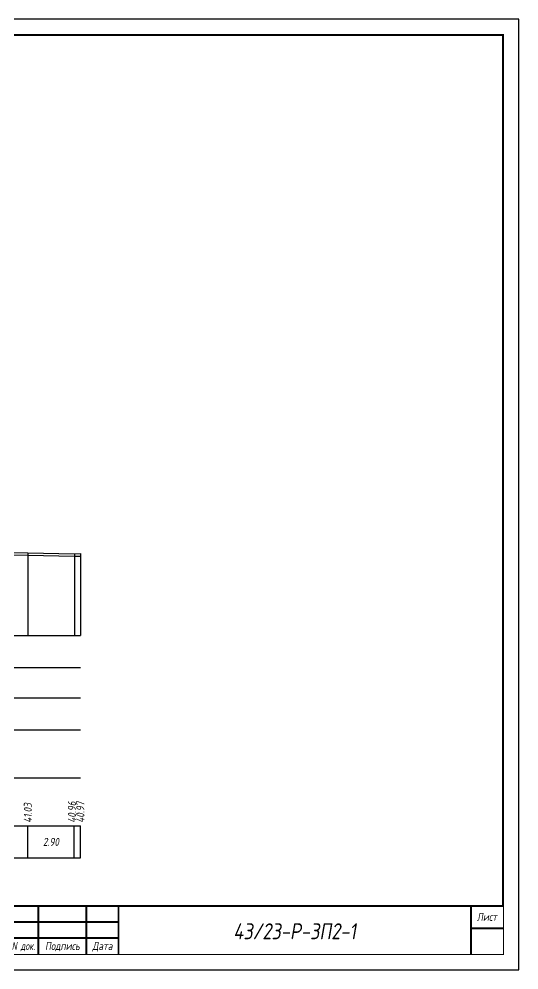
# Model space of a CAD drawing. Extents: x -717 to 1451, y -133302 to 233.
# Drawn here: x 233.9 to 389.9, y -89094.4 to -88797.4 of the extents above; entities that cross this region are included whole.
import ezdxf
from ezdxf.enums import TextEntityAlignment as Align

# ---------------------------------------------------------------- set-up
doc = ezdxf.new("R2010")
doc.units = 0
for name, color, linetype in [('Зарамочное оформление', 7, 'Continuous'), ('Код_510', 7, 'Continuous'), ('Таблица', 7, 'Continuous'), ('Черный поперечник', 3, 'Continuous')]:
    doc.layers.add(name, color=color, linetype=linetype)
doc.layers.add('Контур_2570', color=7, linetype='Continuous', true_color=0x80ff00)
doc.styles.add('М', font='romand.shx', dxfattribs={"width": 0.8, "oblique": 10, "height": 2.5})

# ---------------------------------------------------------------- blocks, each defined once
blk = doc.blocks.new('Штамп')
at = {"linetype": 'Continuous'}
blk.add_wipeout([(199.95, -411.25), (384.95, -411.25), (384.95, -426.25), (199.95, -426.25)], dxfattribs=at).dxf.layer = 'Зарамочное оформление'
at = {"layer": 'Зарамочное оформление', "linetype": 'Continuous', "lineweight": -3, "const_width": 0.6, "flags": 128}
for points in [[(199.95, -426.25), (199.95, -411.25), (384.95, -411.25)], [(209.95, -411.25), (209.95, -426.25)], [(219.95, -411.25), (219.95, -426.25)], [(229.95, -411.25), (229.95, -426.25)], [(239.95, -411.25), (239.95, -426.25)], [(254.95, -411.25), (254.95, -426.25)], [(264.95, -411.25), (264.95, -426.25)], [(374.95, -411.25), (374.95, -426.25)], [(199.95, -416.25), (264.95, -416.25)], [(374.95, -418.25), (384.95, -418.25)], [(199.95, -421.25), (264.95, -421.25)]]:
    blk.add_lwpolyline(points, dxfattribs=at)
at = {"linetype": 'Continuous', "insert": (319.95, -419.17), "char_height": 5, "width": 110, "attachment_point": 5, "style": 'М'}
blk.add_mtext('{\\Q10;\\W0.8;43/23-Р-ЗП2-1}', dxfattribs=at)
at = {"layer": 'Зарамочное оформление', "linetype": 'Continuous', "style": 'М', "oblique": 10}
for s, width, p in [('Лист', 0.8, (379.95, -414.66)), ('Изм.', 0.8, (204.95, -423.75)), ('Кол.уч.', 0.7, (214.95, -423.75)), ('Лист', 0.8, (224.95, -423.75)), ('N док.', 0.7, (235.28, -423.75)), ('Подпись', 0.8, (247.45, -423.75)), ('Дата', 0.8, (259.95, -423.75))]:
    blk.add_text(s, height=2.5, dxfattribs=dict(at, width=width)).set_placement(p, align=Align.MIDDLE_CENTER)
blk = doc.blocks.new('шифр')
blk.add_blockref('Штамп', (0, -88723))

msp = doc.modelspace()

# ---------------------------------------------------------------- linework, layer by layer
at = {"flags": 128}
msp.add_lwpolyline([(-30.054, -89094.421), (389.946, -89094.421), (389.946, -88797.421), (-30.054, -88797.421)], close=True, dxfattribs=at)
at = {"const_width": 0.6, "flags": 128}
msp.add_lwpolyline([(-10.054, -89089.421), (384.946, -89089.421), (384.946, -88802.421), (-10.054, -88802.421)], close=True, dxfattribs=at)
at = {"layer": 'Код_510'}
for p, q in [((236.644, -89059.421), (236.644, -89049.421)), ((251.159, -89059.421), (251.159, -89049.421)), ((253.042, -89059.421), (253.042, -89049.421))]:
    msp.add_line(p, q, dxfattribs=at)
at = {"layer": 'Контур_2570', "flags": 128}
msp.add_lwpolyline([(221.704, -88964.748), (236.698, -88964.847), (251.213, -88965.216), (253.096, -88965.129)], dxfattribs=at)
at = {"layer": 'Таблица'}
for p, q in [((80, -88990), (253.096, -88990)), ((80, -89000), (253.096, -89000)), ((80, -89009.421), (253.096, -89009.421)), ((79.946, -89019.421), (253.042, -89019.421)), ((79.946, -89034.421), (253.042, -89034.421)), ((79.946, -89049.421), (253.042, -89049.421)), ((79.946, -89059.421), (253.042, -89059.421))]:
    msp.add_line(p, q, dxfattribs=at)
at = {"layer": 'Черный поперечник', "color": 7}
for p, q in [((236.698, -88964.097), (236.698, -88990)), ((251.213, -88964.466), (251.213, -88990)), ((253.096, -88964.379), (253.096, -88990))]:
    msp.add_line(p, q, dxfattribs=at)
at = {"layer": 'Черный поперечник', "flags": 128}
msp.add_lwpolyline([(221.704, -88963.998), (236.698, -88964.097), (251.213, -88964.466), (253.096, -88964.379)], dxfattribs=at)

# ---------------------------------------------------------------- texts
at = {"linetype": 'Continuous', "style": 'М', "oblique": 10, "width": 0.8}
msp.add_text('291', height=2.5, dxfattribs=at).set_placement((380.312, -89085.509), align=Align.MIDDLE)
at = {"layer": 'Код_510', "style": 'М', "oblique": 10, "width": 0.8}
for s, p in [('41.03', (236.644, -89048.421)), ('40.96', (250.42, -89048.421)), ('40.97', (253.042, -89048.421))]:
    msp.add_text(s, height=2.5, rotation=90, dxfattribs=at).set_placement(p, align=Align.MIDDLE_LEFT)
msp.add_text('2.90', height=2.5, dxfattribs=at).set_placement((243.901, -89054.421), align=Align.MIDDLE_CENTER)

# ---------------------------------------------------------------- next in the draw order: block references
msp.add_blockref('шифр', (0, 59.829))

doc.saveas('drawing.dxf')
